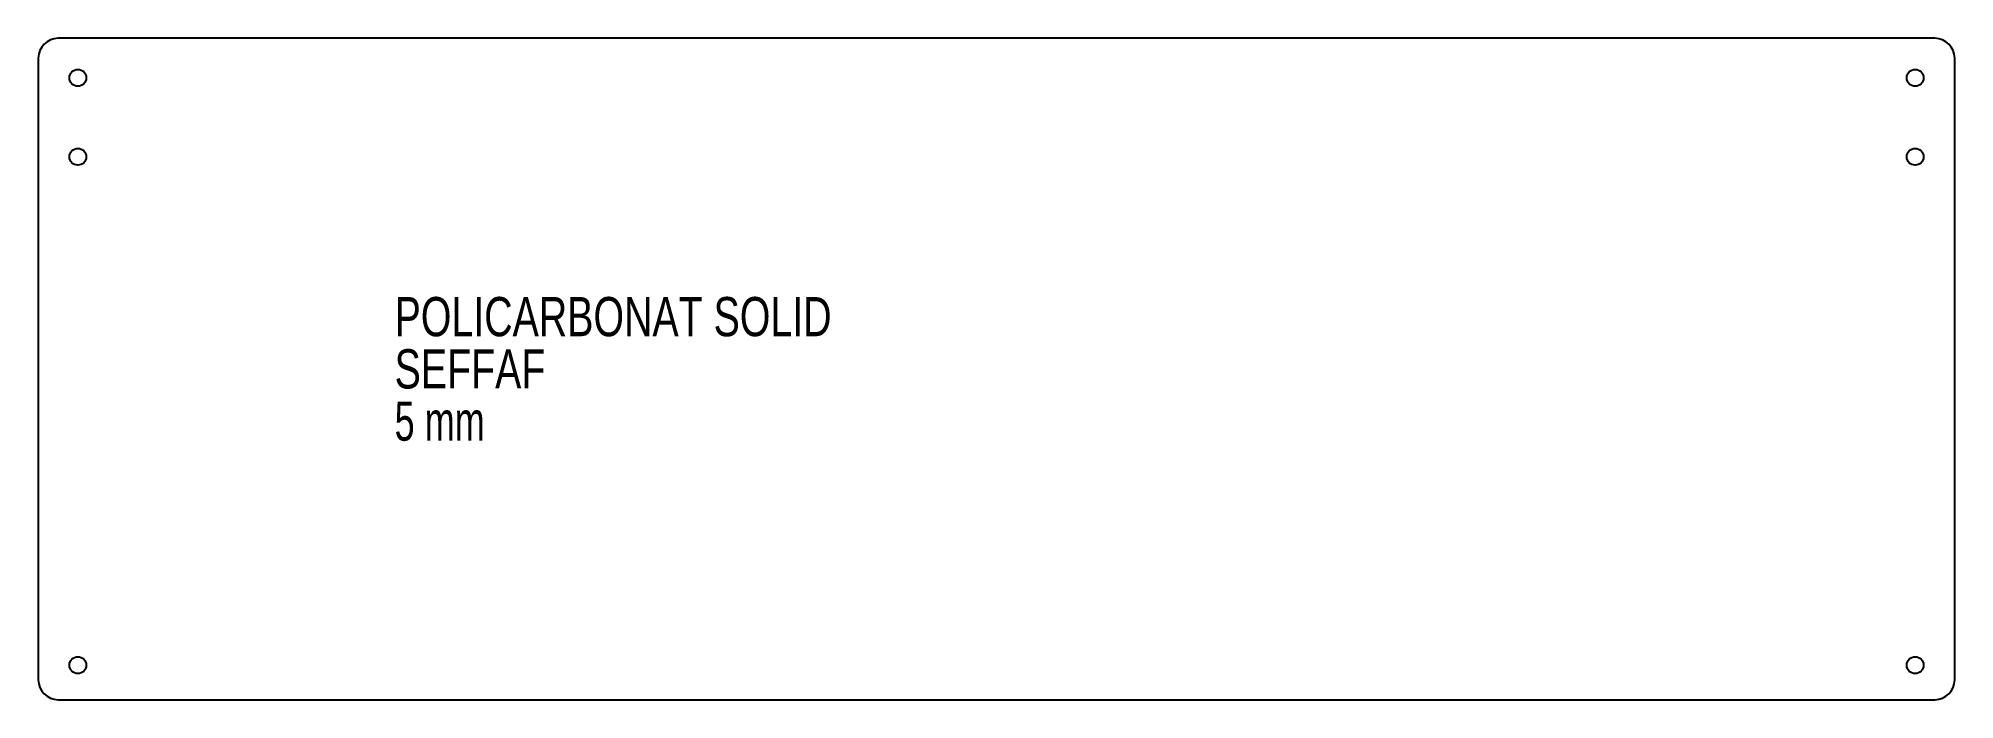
# Model space of a CAD drawing. Header units: millimetres. Extents: x -499 to 471, y -61 to 274.
import ezdxf

# ---------------------------------------------------------------- set-up
doc = ezdxf.new("R2010")
doc.units = ezdxf.units.MM
doc.styles.add('SLDTEXTSTYLE0', font='TXT', dxfattribs={"width": 0.75})
doc.styles.add('SLDTEXTSTYLE1', font='TXT', dxfattribs={"width": 0.6875})

msp = doc.modelspace()

# ---------------------------------------------------------------- linework, layer by layer
at = {"color": 7, "linetype": 'Continuous', "lineweight": 25}
for p, q in [((461.49, 274.4), (-488.51, 274.4)), ((-498.51, 264.4), (-498.51, -50.6)), ((471.49, -50.6), (471.49, 264.4)), ((-488.51, -60.6), (461.49, -60.6))]:
    msp.add_line(p, q, dxfattribs=at)
for centre in [(-478.51, 254.4), (451.49, 254.4), (-478.51, 214.4), (451.49, 214.4), (-478.51, -43.1), (451.49, -43.1)]:
    msp.add_circle(centre, 4.25, dxfattribs=at)
for centre, start, end in [((-488.51, 264.4), 90, 180), ((461.49, 264.4), 0, 90), ((-488.51, -50.6), 180, 270), ((461.49, -50.6), 270, 0)]:
    msp.add_arc(centre, 10, start, end, dxfattribs=at)

# ---------------------------------------------------------------- texts
at = {"color": 7, "linetype": 'Continuous', "lineweight": 0, "attachment_point": 1}
for s, insert, char_height, style in [('POLICARBONAT SOLID', (-318.17, 143.36), 19.8438, 'SLDTEXTSTYLE0'), ('SEFFAF', (-318.17, 116.9), 19.844, 'SLDTEXTSTYLE0'), ('5 mm', (-318.17, 90.44), 19.844, 'SLDTEXTSTYLE1')]:
    msp.add_mtext(s, dxfattribs=dict(at, insert=insert, char_height=char_height, style=style))

doc.saveas('drawing.dxf')
